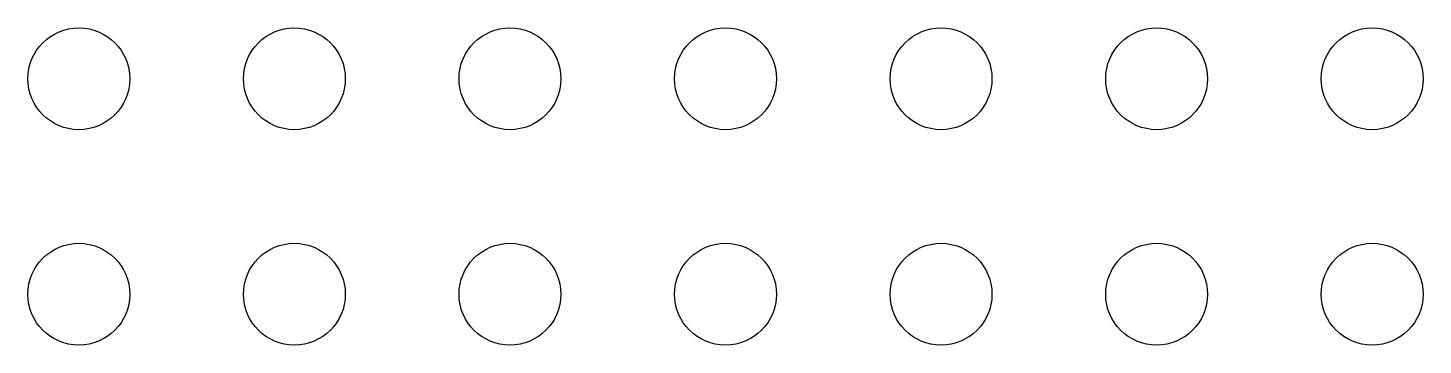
# Model space of a CAD drawing. Header units: millimetres. Extents: x -25.1 to -8.7, y -1.9 to 1.9.
import ezdxf

# ---------------------------------------------------------------- set-up
doc = ezdxf.new("R2010")
doc.units = ezdxf.units.MM

msp = doc.modelspace()

# ---------------------------------------------------------------- linework, layer by layer
at = {"color": 146}
for centre in [(-24.51, 1.27, 3.2), (-21.97, 1.27, 3.2), (-19.43, 1.27, 3.2), (-16.89, 1.27, 3.2), (-14.35, 1.27, 3.2), (-11.81, 1.27, 3.2), (-9.27, 1.27, 3.2), (-24.51, -1.27, 3.2), (-21.97, -1.27, 3.2), (-19.43, -1.27, 3.2), (-16.89, -1.27, 3.2), (-14.35, -1.27, 3.2), (-11.81, -1.27, 3.2), (-9.27, -1.27, 3.2)]:
    msp.add_circle(centre, 0.6, dxfattribs=at)

doc.saveas('drawing.dxf')
